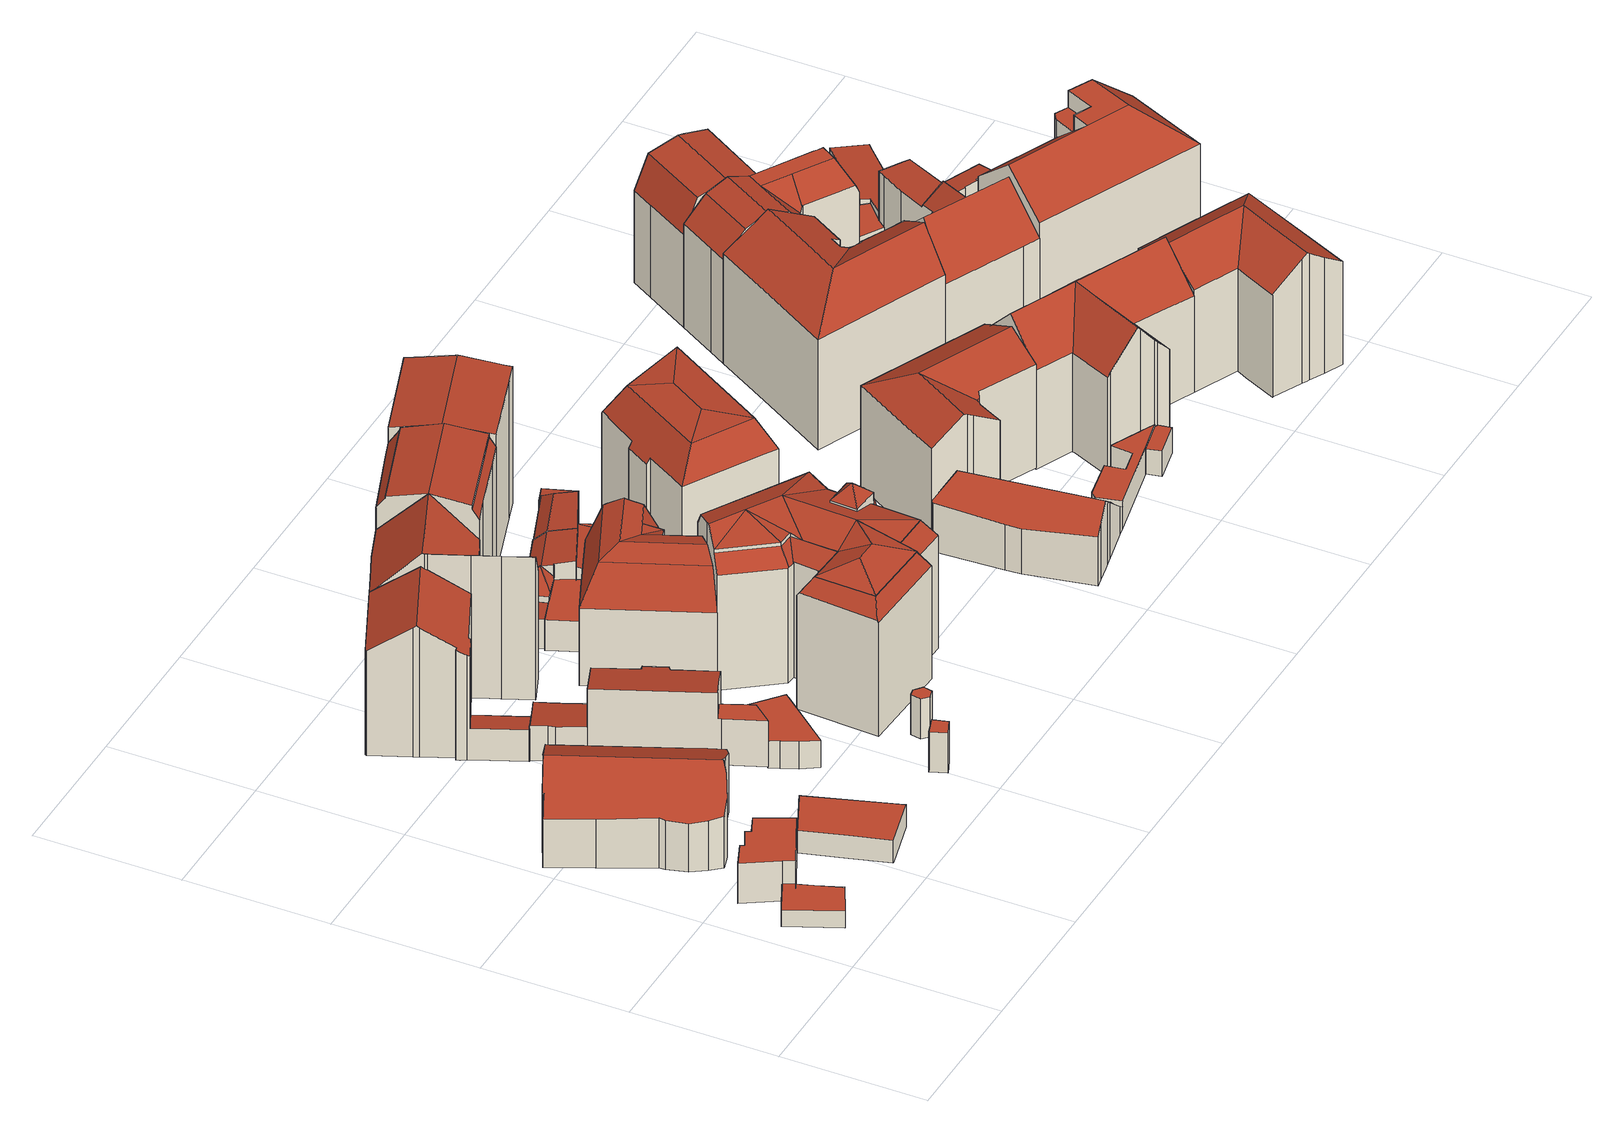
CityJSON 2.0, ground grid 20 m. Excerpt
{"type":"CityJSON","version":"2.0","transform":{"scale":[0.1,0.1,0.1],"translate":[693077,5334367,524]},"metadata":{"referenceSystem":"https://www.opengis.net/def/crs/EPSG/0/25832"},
"CityObjects":{
"building1":{"type":"Building","attributes":{"Gemeindeschluessel":"09162000","HoeheDach":"528.647","HoeheGrund":"526.080","Methode":"1000","NiedrigsteTraufeDesGebaeudes":"528.647","Geometrietyp2DReferenz":"3000","function":"31001_2000","roofType":"1000","measuredHeight":2.57},"geometry":[{"type":"MultiSurface","lod":"2","boundaries":[[[0,1,2,3]],[[4,5,1,0]],[[0,3,6,7,8,9,4]],[[10,5,4,9,8,11]],[[1,5,10,11,12,13,2]],[[2,13,12,7,6,3]],[[7,12,11,8]]],"semantics":{"surfaces":[{"type":"WallSurface"},{"type":"GroundSurface"},{"type":"RoofSurface"}],"values":[0,0,1,0,2,0,0]}}]},
"building2":{"type":"Building","attributes":{"Gemeindeschluessel":"09162000","HoeheDach":"532.036","HoeheGrund":"526.036","Methode":"3220","NiedrigsteTraufeDesGebaeudes":"532.036","Geometrietyp2DReferenz":"3000","function":"31001_2000","roofType":"9999","measuredHeight":6},"geometry":[{"type":"MultiSurface","lod":"2","boundaries":[[[14,15,16,17]],[[18,19,20,21]],[[22,23,24,25]],[[23,26,27,24]],[[28,29,30,31]],[[26,18,21,27]],[[28,19,18,26,23,22,15,14,29]],[[30,17,16,25,24,27,21,20,31]],[[19,28,31,20]],[[15,22,25,16]],[[29,14,17,30]]],"semantics":{"surfaces":[{"type":"WallSurface"},{"type":"RoofSurface"},{"type":"GroundSurface"}],"values":[0,0,0,0,0,0,1,2,0,0,0]}}]},
"building3":{"type":"Building","attributes":{"Gemeindeschluessel":"09162000","HoeheDach":"537.074","HoeheGrund":"525.920","Methode":"1000","NiedrigsteTraufeDesGebaeudes":"532.930","Geometrietyp2DReferenz":"3000","function":"31001_9998","roofType":"3100","measuredHeight":11.15,"storeysAboveGround":2},"geometry":[{"type":"MultiSurface","lod":"2","boundaries":[[[32,33,34,35]],[[36,37,38,39]],[[40,41,33,32]],[[42,43,44,45]],[[46,47,48,49]],[[50,51,52,53]],[[54,55,56,57]],[[58,59,60,61]],[[62,63,64,65]],[[39,38,66,67]],[[53,52,41,40]],[[46,68,35,34,69,47]],[[70,71,37,36]],[[69,34,33,41,52,51,44,43,72,73,74]],[[40,32,35,68,46,49,75,54,57,58,61,62,65,70,36,39,67,76,77,78,42,45,50,53]],[[78,72,43,42]],[[61,60,63,62]],[[65,64,71,70]],[[57,56,59,58]],[[63,60,59,56,55,79,48,47,69,74,66,38,37,71,64]],[[45,44,51,50]],[[75,79,55,54]],[[49,48,79,75]],[[66,74,73,72,78,77,76,67]]],"semantics":{"surfaces":[{"type":"WallSurface"},{"type":"RoofSurface"},{"type":"GroundSurface"}],"values":[0,0,0,0,0,0,0,0,0,0,0,0,0,1,2,0,0,0,0,1,0,0,0,0]}}]},
"building4":{"type":"Building","attributes":{"Gemeindeschluessel":"09162000","HoeheDach":"529.506","HoeheGrund":"526.070","Methode":"1000","NiedrigsteTraufeDesGebaeudes":"529.506","Geometrietyp2DReferenz":"3000","function":"31001_2000","roofType":"1000","measuredHeight":3.44},"geometry":[{"type":"MultiSurface","lod":"2","boundaries":[[[80,81,82,83]],[[84,85,86,87,88,89,90,80,83]],[[85,84,83,82,91,92]],[[93,81,80,90,89,94]],[[95,92,91,82,81,93,94,96,97]],[[86,85,92,95,97,87]],[[97,96,94,89,88,87]]],"semantics":{"surfaces":[{"type":"WallSurface"},{"type":"GroundSurface"},{"type":"RoofSurface"}],"values":[0,1,0,0,2,0,0]}}]},
"building5":{"type":"Building","attributes":{"Gemeindeschluessel":"09162000","HoeheDach":"545.500","HoeheGrund":"525.860","Methode":"2000","NiedrigsteTraufeDesGebaeudes":"530.044","Geometrietyp2DReferenz":"3000","function":"31001_9998","roofType":"3100","measuredHeight":19.64,"storeysAboveGround":4},"geometry":[{"type":"MultiSurface","lod":"2","boundaries":[[[98,99,100,101,102,103,104,105,106,107,108,109,110,111,112,113,114,115,116,117,118,119,120,121]],[[111,110,122,123,124,112]],[[119,125,126,120]],[[122,127,128,129,130,131,132,133,134,126,125,135,123]],[[136,137,138,139,140,141]],[[103,137,136,104]],[[102,138,137,103]],[[141,140,132,131]],[[102,101,100,142,139,138]],[[116,143,144,117]],[[115,145,143,116]],[[139,142,140]],[[125,119,118,117,144,135]],[[105,104,136,141,131,130,106]],[[112,124,146,113]],[[128,127,109,108]],[[113,146,147,114]],[[121,134,133,98]],[[114,147,145,115]],[[120,126,134,121]],[[132,140,142,100,99,98,133]],[[109,127,122,110]],[[107,106,130,129,128,108]],[[146,124,123,135,144,143,145,147]]],"semantics":{"surfaces":[{"type":"GroundSurface"},{"type":"WallSurface"},{"type":"RoofSurface"}],"values":[0,1,1,2,2,1,1,1,1,1,1,2,1,1,1,1,1,1,1,1,1,1,1,2]}}]},
"building6":{"type":"Building","attributes":{"Gemeindeschluessel":"09162000","HoeheDach":"536.793","HoeheGrund":"526.000","Methode":"2000","NiedrigsteTraufeDesGebaeudes":"529.881","Geometrietyp2DReferenz":"3000","function":"31001_9998","roofType":"2100","measuredHeight":10.79,"storeysAboveGround":2},"geometry":[{"type":"MultiSurface","lod":"2","boundaries":[[[148,149,150,151]],[[152,153,154,155,156,157]],[[158,159,160,161]],[[162,150,149,163,164,165]],[[166,167,168,169]],[[170,171,172,173,174]],[[161,160,175,176]],[[155,154,177,178]],[[179,180,181,182]],[[183,164,163,184,185,186,187]],[[188,189,151,150,162,172,171]],[[151,189,188,190,191,179,182,192,166,169,193,158,161,176,194,157,156,155,178,195,186,185,184,148]],[[196,181,180,197,175,160,159,198,168,167]],[[192,196,167,166]],[[152,157,194,176,175,197,199]],[[169,168,198,193]],[[184,163,149,148]],[[191,190,170,174,200,201,180,179]],[[174,173,165,164,183,202,200]],[[165,173,172,162]],[[188,171,170,190]],[[186,195,178,177,203,187]],[[182,181,196,192]],[[200,202,183,187,203,177,154,153,152,199,201]],[[180,201,199,197]],[[193,198,159,158]]],"semantics":{"surfaces":[{"type":"WallSurface"},{"type":"RoofSurface"},{"type":"GroundSurface"}],"values":[0,0,0,1,0,1,0,0,0,0,0,2,1,0,0,0,0,0,0,0,0,0,0,1,0,0]}}]},
"building7":{"type":"Building","attributes":{"Gemeindeschluessel":"09162000","HoeheDach":"531.875","HoeheGrund":"525.875","Methode":"3220","NiedrigsteTraufeDesGebaeudes":"531.875","Geometrietyp2DReferenz":"3000","function":"31001_2000","roofType":"9999","measuredHeight":6},"geometry":[{"type":"MultiSurface","lod":"2","boundaries":[[[204,205,206,207]],[[205,204,208,209]],[[208,204,207,210]],[[209,208,210,211]],[[205,209,211,206]],[[211,210,207,206]]],"semantics":{"surfaces":[{"type":"WallSurface"},{"type":"RoofSurface"},{"type":"GroundSurface"}],"values":[0,1,0,0,0,2]}}]},
"building8":{"type":"Building","attributes":{"Gemeindeschluessel":"09162000","HoeheDach":"529.903","HoeheGrund":"525.780","Methode":"1000","NiedrigsteTraufeDesGebaeudes":"529.903","Geometrietyp2DReferenz":"3000","function":"31001_2000","roofType":"1000","measuredHeight":4.12},"geometry":[{"type":"MultiSurface","lod":"2","boundaries":[[[212,213,214,215]],[[216,217,218,219]],[[216,220,213,212,221,217]],[[222,218,217,221,212,215,223,224,225]],[[219,218,222,226]],[[226,222,225,227]],[[228,224,223,229]],[[227,225,224,228]],[[229,223,215,214]],[[220,216,219,226,227,228,229,214,213]]],"semantics":{"surfaces":[{"type":"WallSurface"},{"type":"RoofSurface"},{"type":"GroundSurface"}],"values":[0,0,0,1,0,0,0,0,0,2]}}]},
"building9":{"type":"Building","attributes":{"Gemeindeschluessel":"09162000","HoeheDach":"532.162","HoeheGrund":"526.162","Methode":"3220","NiedrigsteTraufeDesGebaeudes":"532.162","Geometrietyp2DReferenz":"3000","function":"31001_2000","roofType":"9999","measuredHeight":6},"geometry":[{"type":"MultiSurface","lod":"2","boundaries":[[[230,231,232,233,234,235]],[[236,237,233,232]],[[238,236,232,231]],[[239,240,237,236,238,241]],[[237,240,234,233]],[[239,241,230,235]],[[241,238,231,230]],[[240,239,235,234]]],"semantics":{"surfaces":[{"type":"GroundSurface"},{"type":"WallSurface"},{"type":"RoofSurface"}],"values":[0,1,1,2,1,1,1,1]}}]},
"building10":{"type":"Building","attributes":{"Gemeindeschluessel":"09162000","HoeheDach":"547.470","HoeheGrund":"525.990","Methode":"2000","NiedrigsteTraufeDesGebaeudes":"541.039","Geometrietyp2DReferenz":"3000","function":"31001_9998","roofType":"3100","measuredHeight":21.48,"storeysAboveGround":4},"geometry":[{"type":"MultiSurface","lod":"2","boundaries":[[[242,243,244,245,246,247,248,249,250,251,252]],[[253,254,255,256]],[[257,258,259,260]],[[261,249,248,262]],[[263,264,246,245,244,265]],[[266,267,268,255,254,269,259,258]],[[270,271,272,273]],[[273,272,274,275]],[[276,277,278,242,252,266,258,257]],[[262,248,247,279]],[[280,281,282,256,255,268]],[[283,284,275,274,285,251]],[[252,251,285,274,272,271,280,268,267,266]],[[279,247,246,264]],[[265,244,243,286]],[[281,280,271,270]],[[261,287,283,251,250,249]],[[259,269,254,253,288,260]],[[273,275,284,283,287,261,262,279,264,263,265,286,278,277,276,257,260,288,253,256,282,281,270]],[[286,243,242,278]]],"semantics":{"surfaces":[{"type":"RoofSurface"},{"type":"WallSurface"},{"type":"GroundSurface"}],"values":[0,1,1,1,1,0,1,1,1,1,1,1,0,1,1,1,1,1,2,1]}}]},
"building11":{"type":"Building","attributes":{"Gemeindeschluessel":"09162000","HoeheDach":"530.532","HoeheGrund":"526.110","Methode":"1000","NiedrigsteTraufeDesGebaeudes":"529.943","Geometrietyp2DReferenz":"3000","function":"31001_2000","roofType":"1000","measuredHeight":4.42},"geometry":[{"type":"MultiSurface","lod":"2","boundaries":[[[289,290,291,292]],[[293,294,295,296]],[[292,291,297,293,296,298,299,300,301,302]],[[298,296,295,303]],[[304,294,293,297]],[[289,305,306,307,308,303,295,294,304,290]],[[291,290,304,297]],[[289,292,302,305]],[[301,300,307,306]],[[299,308,307,300]],[[298,303,308,299]],[[302,301,306,305]]],"semantics":{"surfaces":[{"type":"WallSurface"},{"type":"RoofSurface"},{"type":"GroundSurface"}],"values":[0,0,1,0,0,2,0,0,0,0,0,0]}}]},
"building12":{"type":"Building","attributes":{"Gemeindeschluessel":"09162000","HoeheDach":"542.621","HoeheGrund":"524.840","Methode":"2000","NiedrigsteTraufeDesGebaeudes":"536.320","Geometrietyp2DReferenz":"3000","function":"31001_9998","roofType":"3100","measuredHeight":17.78,"storeysAboveGround":3},"geometry":[{"type":"MultiSurface","lod":"2","boundaries":[[[309,310,311,312]],[[313,314,315,316]],[[317,318,319,320,315,314]],[[321,322,323,324,325]],[[326,317,314,313,327]],[[327,321,325,328]],[[315,320,316]],[[329,330,331,332,333]],[[321,334,335,332,331,322]],[[324,336,311,310,325]],[[330,337,323,322,331]],[[318,329,333,338,339,340,319]],[[318,317,326,341,309,312,342,337,330,329]],[[338,333,332,335]],[[341,343,310,309]],[[335,339,338]],[[312,311,336,342]],[[341,326,327,328,343]],[[337,342,336,324,323]],[[316,320,319,340,334]],[[340,339,335,334]],[[325,310,343,328]],[[327,313,316,334,321]]],"semantics":{"surfaces":[{"type":"WallSurface"},{"type":"RoofSurface"},{"type":"GroundSurface"}],"values":[0,1,0,1,0,1,0,0,1,1,0,0,2,1,0,0,0,0,0,1,1,1,1]}}]},
"building13":{"type":"Building","attributes":{"Gemeindeschluessel":"09162000","HoeheDach":"530.501","HoeheGrund":"525.920","Methode":"1000","NiedrigsteTraufeDesGebaeudes":"530.501","Geometrietyp2DReferenz":"3000","function":"31001_2000","roofType":"1000","measuredHeight":4.58},"geometry":[{"type":"MultiSurface","lod":"2","boundaries":[[[344,345,346,347]],[[348,347,346,349,292,350]],[[351,352,345,344]],[[349,346,345,352,353,354,355,292]],[[350,292,355,356]],[[347,348,350,356,357,358,351,344]],[[355,354,353,358,357,356]],[[358,353,352,351]]],"semantics":{"surfaces":[{"type":"WallSurface"},{"type":"RoofSurface"},{"type":"GroundSurface"}],"values":[0,0,0,1,0,2,0,0]}}]},
"building14":{"type":"Building","attributes":{"Gemeindeschluessel":"09162000","HoeheDach":"547.690","HoeheGrund":"524.840","Methode":"2000","NiedrigsteTraufeDesGebaeudes":"541.670","Geometrietyp2DReferenz":"3000","function":"31001_9998","roofType":"3400","measuredHeight":22.85,"storeysAboveGround":4},"geometry":[{"type":"MultiSurface","lod":"2","boundaries":[[[359,360,361,362,363]],[[364,365,366]],[[367,368,369,370,371,372,373]],[[359,374,375,372]],[[376,377,378,379,380]],[[381,382,383,384]],[[385,386,387,388]],[[389,383,390]],[[391,392,393]],[[394,395,396,397]],[[398,399,400,401]],[[402,403,404,405,406,407,401,400,408,409,367]],[[395,410,411]],[[383,389,365,384]],[[412,396,413,414]],[[415,380,379,416,417]],[[418,361,360,419]],[[420,421,422,382]],[[385,388,423,381,412,424]],[[425,386,385,424,426,427]],[[402,391,403]],[[428,376,429,430]],[[317,362,361,418]],[[368,367,409]],[[365,364,384]],[[431,364,432]],[[371,360,359,372]],[[423,388,387,433,434]],[[317,326,435,436,363,362]],[[341,437,438,411,410,435,326]],[[403,391,393]],[[439,440,368,409,408]],[[405,404,441]],[[427,426,414,438,437]],[[442,419,360,371,370]],[[377,443,431,432]],[[372,375,444,373]],[[396,395,413]],[[381,423,434,420,382]],[[397,384,364,394]],[[399,439,408,400]],[[375,374,394]],[[445,446,431,443]],[[447,448,407,406]],[[368,440,369]],[[449,428,430,442,370,369,440,439,399,398,448,447,450,451]],[[366,365,389,390]],[[378,366,390,422]],[[452,393,392,453]],[[397,396,412,381,384]],[[374,359,363,436]],[[424,412,414,426]],[[425,427,437,341]],[[376,380,415,429]],[[441,450,447,406,405]],[[420,434,433,417,416,421]],[[451,450,441]],[[422,390,383,382]],[[378,377,432,364,366]],[[428,449,443,377,376]],[[374,436,435,410,395,394]],[[392,391,402]],[[413,395,411]],[[416,379,378,422,421]],[[414,413,411,438]],[[446,452,453,444,375,394,364,431]],[[392,402,367,373,444,453]],[[403,393,452,446,445,404]],[[448,398,401,407]],[[445,443,449,451,441,404]],[[442,430,429,415,417,433,387,386,425,341,326,317,418,419]]],"semantics":{"surfaces":[{"type":"RoofSurface"},{"type":"WallSurface"},{"type":"GroundSurface"}],"values":[0,0,0,1,0,1,1,0,0,0,0,1,0,0,1,1,1,0,0,1,0,1,1,1,0,0,0,1,1,1,0,0,1,0,1,1,1,0,0,0,0,0,1,0,1,1,0,1,1,1,1,0,1,1,0,1,1,1,1,0,0,0,0,0,1,0,1,1,0,0,2]}}]},
"building15":{"type":"Building","attributes":{"Gemeindeschluessel":"09162000","HoeheDach":"547.540","HoeheGrund":"525.917","Methode":"2000","NiedrigsteTraufeDesGebaeudes":"544.000","Geometrietyp2DReferenz":"3000","function":"31001_9998","roofType":"3100","measuredHeight":21.62,"storeysAboveGround":5},"geometry":[{"type":"MultiSurface","lod":"2","boundaries":[[[454,455,456,457]],[[458,459,460,461,462,463]],[[268,464,465,466,467]],[[457,456,468,469]],[[470,471,460,459,465,464]],[[470,464,268,472,473,455,454]],[[458,466,465,459]],[[268,467,474,472]],[[473,475,468,456,455]],[[460,471,476,461]],[[471,470,454,457,469,477,478,476]],[[473,472,474,475]],[[477,463,462,478]],[[478,462,461,476]],[[469,468,475,474,467,466,458,463,477]]],"semantics":{"surfaces":[{"type":"WallSurface"},{"type":"RoofSurface"},{"type":"GroundSurface"}],"values":[0,1,1,0,0,0,0,1,1,0,2,0,0,0,0]}}]},
"building16":{"type":"Building","attributes":{"Gemeindeschluessel":"09162000","HoeheDach":"533.291","HoeheGrund":"525.740","Methode":"2000","NiedrigsteTraufeDesGebaeudes":"530.911","Geometrietyp2DReferenz":"3000","function":"31001_2000","roofType":"2100","measuredHeight":7.55,"storeysAboveGround":1},"geometry":[{"type":"MultiSurface","lod":"2","boundaries":[[[479,480,481,482]],[[483,484,485,482,481,486,487,488,489]],[[489,488,490,491]],[[487,492,490,488]],[[493,494,495,496,497,498]],[[499,500,497,496,501,502]],[[500,490,503]],[[492,486,481,480,493,498,504]],[[490,500,499,491]],[[503,504,498,497,500]],[[494,493,480,479]],[[479,482,485,484,483,505,502,501,496,495,494]],[[503,490,492,504]],[[491,499,502,505]],[[483,489,491,505]],[[487,486,492]]],"semantics":{"surfaces":[{"type":"WallSurface"},{"type":"RoofSurface"},{"type":"GroundSurface"}],"values":[0,0,1,1,0,0,0,1,1,1,0,2,0,0,0,0]}}]},
"building17":{"type":"Building","attributes":{"Gemeindeschluessel":"09162000","HoeheDach":"532.370","HoeheGrund":"525.540","Methode":"2000","NiedrigsteTraufeDesGebaeudes":"528.158","Geometrietyp2DReferenz":"3000","function":"31001_1000","roofType":"2100","measuredHeight":6.83,"storeysAboveGround":2},"geometry":[{"type":"MultiSurface","lod":"2","boundaries":[[[506,507,508,509]],[[510,511,512,513]],[[514,515,516,517,518,519,520,521,522,506,509,510,513]],[[516,523,524,517]],[[524,523,525,526]],[[527,525,523,516,515,514,528]],[[529,530,531,532,527,528,512,511,508,507,533]],[[519,531,530,520]],[[521,529,533,522]],[[513,512,528,514]],[[522,533,507,506]],[[518,517,524,526,532,531,519]],[[525,527,532,526]],[[509,508,511,510]],[[520,530,529,521]]],"semantics":{"surfaces":[{"type":"WallSurface"},{"type":"GroundSurface"},{"type":"RoofSurface"}],"values":[0,0,1,0,2,0,2,0,0,0,0,0,0,0,0]}}]},
"building18":{"type":"Building","attributes":{"Gemeindeschluessel":"09162000","HoeheDach":"528.945","HoeheGrund":"525.510","Methode":"1000","NiedrigsteTraufeDesGebaeudes":"528.945","Geometrietyp2DReferenz":"3000","function":"31001_2000","roofType":"1000","measuredHeight":3.44,"storeysAboveGround":1},"geometry":[{"type":"MultiSurface","lod":"2","boundaries":[[[534,535,536,537,538,539]],[[540,510,535,534,539,509]],[[541,536,535,510]],[[542,537,536,541]],[[539,538,537,542,543,509]],[[510,540,509,543,542,541]]],"semantics":{"surfaces":[{"type":"RoofSurface"},{"type":"WallSurface"},{"type":"GroundSurface"}],"values":[0,1,1,1,1,2]}}]},
"building19":{"type":"Building","attributes":{"Gemeindeschluessel":"09162000","HoeheDach":"532.844","HoeheGrund":"525.600","Methode":"2000","NiedrigsteTraufeDesGebaeudes":"530.322","Geometrietyp2DReferenz":"3000","function":"31001_2000","roofType":"2100","measuredHeight":7.24,"storeysAboveGround":1},"geometry":[{"type":"MultiSurface","lod":"2","boundaries":[[[544,545,546,547]],[[548,549,545,544]],[[550,551,552,553,554,555,556,557]],[[558,559,560]],[[561,562,563,564,554,553]],[[565,547,546,566,550,557]],[[567,548,544,547,565,557,556,555,554,564,563]],[[548,567,563,562,560,559,549]],[[566,558,552,551,550]],[[546,545,549,559,558,566]],[[560,562,561,553,552,558]]],"semantics":{"surfaces":[{"type":"WallSurface"},{"type":"GroundSurface"},{"type":"RoofSurface"}],"values":[0,0,0,0,0,0,1,0,2,2,2]}}]},
"building20":{"type":"Building","attributes":{"Gemeindeschluessel":"09162000","HoeheDach":"547.410","HoeheGrund":"525.773","Methode":"2000","NiedrigsteTraufeDesGebaeudes":"546.334","Geometrietyp2DReferenz":"3000","function":"31001_9998","roofType":"3100","measuredHeight":21.64,"storeysAboveGround":5},"geometry":[{"type":"MultiSurface","lod":"2","boundaries":[[[568,569,570,571,572]],[[573,574,575,576]],[[577,578,579,580]],[[580,579,581,582]],[[583,569,568,577,580,582,584,575,574]],[[585,583,574,573]],[[583,585,570,569]],[[568,572,578,577]],[[584,582,581,586,587]],[[573,576,587,586,571,570,585]],[[571,586,581,579,578,572]],[[584,587,576,575]]],"semantics":{"surfaces":[{"type":"WallSurface"},{"type":"GroundSurface"},{"type":"RoofSurface"}],"values":[0,0,0,0,1,0,0,0,0,2,2,0]}}]},
"building21":{"type":"Building","attributes":{"Gemeindeschluessel":"09162000","HoeheDach":"546.070","HoeheGrund":"525.510","Methode":"2000","NiedrigsteTraufeDesGebaeudes":"540.781","Geometrietyp2DReferenz":"3000","function":"31001_1000","roofType":"3200","measuredHeight":20.56,"storeysAboveGround":4},"geometry":[{"type":"MultiSurface","lod":"2","boundaries":[[[588,589,590,591,592,593,594,595,596,597,598,599]],[[600,601,602,603,604,605]],[[606,602,601,600,607,608,609,610,611,612,613,614,615,616,617,618,619,620,621]],[[603,602,606,621,622,623,624]],[[611,597,596,595,612]],[[625,626,588]],[[612,595,594,613]],[[593,592,615,614,613,594]],[[605,604,603,624,627,625]],[[608,607,600,605,628,629,599,609]],[[625,627,630,626]],[[631,632,622,621,620,619,618,633]],[[623,622,632,634]],[[630,627,589]],[[589,627,632,631,633,590]],[[626,630,589,588]],[[629,628,605,625,588,599]],[[634,627,624,623]],[[599,598,597,611,610,609]],[[632,627,634]],[[592,591,590,633,618,617,616,615]]],"semantics":{"surfaces":[{"type":"RoofSurface"},{"type":"WallSurface"},{"type":"GroundSurface"}],"values":[0,1,2,1,1,0,1,1,0,1,0,1,0,0,0,0,0,1,1,1,1]}}]},
"building22":{"type":"Building","attributes":{"Gemeindeschluessel":"09162000","HoeheDach":"528.672","HoeheGrund":"525.770","Methode":"1000","NiedrigsteTraufeDesGebaeudes":"528.370","Geometrietyp2DReferenz":"3000","function":"31001_2000","roofType":"1000","measuredHeight":2.9},"geometry":[{"type":"MultiSurface","lod":"2","boundaries":[[[635,636,637,638]],[[638,637,639,640]],[[641,642,636,635,643,644]],[[645,640,639,646,641,644]],[[646,639,637,636,642,641]],[[640,645,644,643,635,638]]],"semantics":{"surfaces":[{"type":"WallSurface"},{"type":"RoofSurface"},{"type":"GroundSurface"}],"values":[0,0,0,0,1,2]}}]},
"building23":{"type":"Building","attributes":{"Gemeindeschluessel":"09162000","HoeheDach":"535.638","HoeheGrund":"525.430","Methode":"2000","NiedrigsteTraufeDesGebaeudes":"528.249","Geometrietyp2DReferenz":"3000","function":"31001_1000","roofType":"3100","measuredHeight":10.21,"storeysAboveGround":2},"geometry":[{"type":"MultiSurface","lod":"2","boundaries":[[[647,648,649,650,651,652,653,654,655,656,657,658,659,660,661,662,663,664,665]],[[666,652,651,667]],[[668,654,653,669]],[[670,671,672,673,647,665,674,675]],[[676,677,667,651,650,649]],[[678,673,672,679]],[[669,653,652,666]],[[680,660,659,681]],[[682,657,656,683]],[[684,675,674,685]],[[662,661,686,687,688,663]],[[676,649,648,689]],[[679,672,671,690]],[[667,677,676,689,691,678,679,690,692,684,685,693,694,688,687,686,680,681,695,682,683,696,668,669,666]],[[665,664,694,693,685,674]],[[692,670,675,684]],[[681,659,658,695]],[[696,655,654,668]],[[695,658,657,682]],[[694,664,663,688]],[[686,661,660,680]],[[690,671,670,692]],[[678,691,689,648,647,673]],[[683,656,655,696]]],"semantics":{"surfaces":[{"type":"RoofSurface"},{"type":"WallSurface"},{"type":"GroundSurface"}],"values":[0,1,1,0,1,1,1,1,1,1,1,1,1,2,1,1,1,1,1,1,1,1,1,1]}}]},
"building24":{"type":"Building","attributes":{"Gemeindeschluessel":"09162000","HoeheDach":"543.640","HoeheGrund":"525.360","Methode":"2000","NiedrigsteTraufeDesGebaeudes":"540.442","Geometrietyp2DReferenz":"3000","function":"31001_1000","roofType":"3100","measuredHeight":18.28,"storeysAboveGround":4},"geometry":[{"type":"MultiSurface","lod":"2","boundaries":[[[697,698,699,700]],[[701,702,699,698,703,704,705]],[[706,697,700,707,708,709,710,686,711,688,694,712,685,713,714,715,716]],[[686,710,709,717,718,719]],[[720,721,722,719,718,717,723,701,705,724,725]],[[697,706,716,726,703,698]],[[727,726,716,715,714,728]],[[688,721,720,694]],[[712,694,720,725,729,685]],[[729,730,728,714,713,685]],[[702,701,723]],[[725,724,705,728,730,729]],[[709,708,707,700,699,702,723,717]],[[705,704,703,726,727,728]],[[711,686,719,722,721,688]]],"semantics":{"surfaces":[{"type":"WallSurface"},{"type":"RoofSurface"},{"type":"GroundSurface"}],"values":[0,1,2,0,1,0,0,0,0,0,1,1,0,1,0]}}]},
"building25":{"type":"Building","attributes":{"Gemeindeschluessel":"09162000","HoeheDach":"529.595","HoeheGrund":"525.470","Methode":"2000","NiedrigsteTraufeDesGebaeudes":"529.595","Geometrietyp2DReferenz":"3000","function":"31001_2000","roofType":"1000","measuredHeight":4.12},"geometry":[{"type":"MultiSurface","lod":"2","boundaries":[[[731,732,733,734]],[[735,736,737,738]],[[739,740,741,742]],[[734,733,740,739]],[[743,744,745,746]],[[732,737,736,743,746,747,748,741,740,733]],[[738,731,734,739,742,749,750,745,744,735]],[[744,743,736,735]],[[747,746,745,750]],[[738,737,732,731]],[[742,741,748,749]],[[749,748,747,750]]],"semantics":{"surfaces":[{"type":"WallSurface"},{"type":"RoofSurface"},{"type":"GroundSurface"}],"values":[0,0,0,0,0,1,2,0,0,0,0,0]}}]},
"building26":{"type":"Building","attributes":{"Gemeindeschluessel":"09162000","HoeheDach":"529.332","HoeheGrund":"525.461","Methode":"1000","NiedrigsteTraufeDesGebaeudes":"529.332","Geometrietyp2DReferenz":"3000","function":"31001_2000","roofType":"1000","measuredHeight":3.87,"storeysAboveGround":1},"geometry":[{"type":"MultiSurface","lod":"2","boundaries":[[[751,752,753,754]],[[755,756,735,757]],[[751,754,758,738]],[[751,738,735,756,752]],[[758,757,735,738]],[[754,753,755,757,758]],[[753,752,756,755]]],"semantics":{"surfaces":[{"type":"WallSurface"},{"type":"GroundSurface"},{"type":"RoofSurface"}],"values":[0,0,0,1,0,2,0]}}]},
"building27":{"type":"Building","attributes":{"Gemeindeschluessel":"09162000","HoeheDach":"545.431","HoeheGrund":"525.210","Methode":"2000","NiedrigsteTraufeDesGebaeudes":"539.729","Geometrietyp2DReferenz":"3000","function":"31001_9998","roofType":"3100","measuredHeight":20.22,"storeysAboveGround":5},"geometry":[{"type":"MultiSurface","lod":"2","boundaries":[[[759,760,761,762,763,764,765,766]],[[767,768,760,759,766,769,770]],[[763,762,761,771,772,773,774,775,776,777,778,779,780,781,782,783,784,785,786,787,788,789,790,764]],[[774,773,791,792]],[[783,793,794,784]],[[774,792,795,775]],[[793,796,770,797,798,794]],[[799,800,795,792,791,767,770,801,802]],[[797,770,769,766,765,803,804,805,806,807,798]],[[808,802,801,770,796,809,810]],[[775,795,800,776]],[[772,771,761,760,768,767,791,773]],[[810,809,796,793,783,782,781,780]],[[776,800,799,777]],[[794,798,807,786,785,784]],[[778,777,799,802,808,779]],[[779,808,810,780]],[[806,805,804,803,765,764,790,789,788,787,786,807]]],"semantics":{"surfaces":[{"type":"WallSurface"},{"type":"RoofSurface"},{"type":"GroundSurface"}],"values":[0,1,2,0,0,0,1,1,1,1,0,0,0,0,0,0,0,0]}}]},
"building28":{"type":"Building","attributes":{"Gemeindeschluessel":"09162000","HoeheDach":"545.557","HoeheGrund":"525.200","Methode":"2000","NiedrigsteTraufeDesGebaeudes":"541.467","Geometrietyp2DReferenz":"3000","function":"31001_9998","roofType":"3100","measuredHeight":20.36,"storeysAboveGround":4},"geometry":[{"type":"MultiSurface","lod":"2","boundaries":[[[811,812,813,814,815,816]],[[817,818,816,815,819]],[[820,821,822,823,824,825]],[[826,827,828]],[[829,830,831,832]],[[833,834,835,836,837,838]],[[839,840,812,811,816,818,817,826,828,820]],[[841,842,843,844,845,846,847,835,834,833,829,832,848,849,819,815,814,813]],[[842,841,813,812,840,850]],[[843,842,850,851,825,844]],[[822,836,835,847,846,823]],[[825,824,823,846,845,844]],[[833,838,830,829]],[[851,850,840,839,820,825]],[[828,827,831,830,838,837,836,822,821,820]],[[827,826,817,819,849,848,832,831]]],"semantics":{"surfaces":[{"type":"WallSurface"},{"type":"RoofSurface"},{"type":"GroundSurface"}],"values":[0,0,1,1,0,0,1,2,0,0,0,0,0,1,1,0]}}]},
"building29":{"type":"Building","attributes":{"Gemeindeschluessel":"09162000","HoeheDach":"545.190","HoeheGrund":"525.161","Methode":"2000","NiedrigsteTraufeDesGebaeudes":"539.400","Geometrietyp2DReferenz":"3000","function":"31001_9998","roofType":"3100","measuredHeight":20.03,"storeysAboveGround":4},"geometry":[{"type":"MultiSurface","lod":"2","boundaries":[[[852,853,854,855,856,857,858,859]],[[860,861,862,863]],[[864,865,866,867,858,857,868]],[[869,856,855,870]],[[859,858,867,871,872]],[[873,874,865,864]],[[875,876,877,878,879,880]],[[871,867,866,881]],[[877,882,853,852,878]],[[846,883,874,873]],[[881,866,865,874,883]],[[879,878,852,859]],[[876,875,835,846,873,864,868,869,870,860,863]],[[868,857,856,869]],[[876,863,862,882,877]],[[860,870,855,854,861]],[[835,884,872,871,881,883,846]],[[884,880,879,859,872]],[[882,862,861,854,853]],[[884,835,875,880]]],"semantics":{"surfaces":[{"type":"RoofSurface"},{"type":"WallSurface"},{"type":"GroundSurface"}],"values":[0,1,1,1,0,1,1,0,0,1,0,0,2,1,1,1,1,0,0,1]}}]},
"building30":{"type":"Building","attributes":{"Gemeindeschluessel":"09162000","HoeheDach":"546.180","HoeheGrund":"525.371","Methode":"2000","NiedrigsteTraufeDesGebaeudes":"539.755","Geometrietyp2DReferenz":"3000","function":"31001_9998","roofType":"3100","measuredHeight":20.81,"storeysAboveGround":4},"geometry":[{"type":"MultiSurface","lod":"2","boundaries":[[[885,886,887,888]],[[889,890,891,892,893]],[[894,895,896,897]],[[898,899,886,885]],[[900,901,902,903,904,905,906,907,908,909,910,898,885,888,911,912,913,914]],[[915,916,896,895,917]],[[917,895,894,918,909,908,919]],[[892,905,904,893]],[[920,921,922,916,915]],[[897,923,924,925,926,887,886,899,927,918,894]],[[911,926,925,912]],[[922,900,914,923,897,896,916]],[[912,925,924,913]],[[906,928,929,907]],[[921,930,901,900,922]],[[920,915,917,919,931]],[[909,918,927,910]],[[888,887,926,911]],[[889,893,904,903]],[[903,902,932,890,889]],[[913,924,923,914]],[[910,927,899,898]],[[930,932,902,901]],[[890,932,930,921,920,931,929,928,891]],[[929,931,919,908,907]],[[906,905,892,891,928]]],"semantics":{"surfaces":[{"type":"WallSurface"},{"type":"RoofSurface"},{"type":"GroundSurface"}],"values":[0,1,0,0,2,1,0,0,1,1,0,0,0,0,0,1,0,0,0,0,0,0,0,1,0,0]}}]},
"building31":{"type":"Building","attributes":{"Gemeindeschluessel":"09162000","HoeheDach":"544.376","HoeheGrund":"525.180","Methode":"1000","NiedrigsteTraufeDesGebaeudes":"540.514","Geometrietyp2DReferenz":"3000","function":"31001_9998","roofType":"3100","measuredHeight":19.2,"storeysAboveGround":4},"geometry":[{"type":"MultiSurface","lod":"2","boundaries":[[[933,934,935,936,937,938]],[[935,939,940,941,942]],[[943,944,945,946,947,948,949,938,937,936,761,950,764,951,952]],[[949,948,953,954,933,938]],[[947,946,955,956,953,948]],[[940,939,957,958,959,941]],[[944,943,952,957,960,961]],[[958,957,952,951,764,959]],[[942,941,959,764,950,761]],[[945,962,955,946]],[[955,962,961,960,957,939,963,956]],[[936,935,942,761]],[[944,961,962,945]],[[954,953,956,963,939,935,934,933]]],"semantics":{"surfaces":[{"type":"WallSurface"},{"type":"RoofSurface"},{"type":"GroundSurface"}],"values":[0,1,2,0,0,1,0,0,0,0,1,0,0,1]}}]},
"building32":{"type":"Building","attributes":{"Gemeindeschluessel":"09162000","HoeheDach":"544.733","HoeheGrund":"525.210","Methode":"2000","NiedrigsteTraufeDesGebaeudes":"538.859","Geometrietyp2DReferenz":"3000","function":"31001_9998","roofType":"3100","measuredHeight":19.52,"storeysAboveGround":4},"geometry":[{"type":"MultiSurface","lod":"2","boundaries":[[[964,965,966,967,968]],[[969,970,971,972,973]],[[864,868,964,968,974,975,976]],[[977,969,973,967,966]],[[978,965,964,868]],[[864,979,980,970,969,977,978,868]],[[970,980,981,982,971]],[[864,976,983,979]],[[974,972,971,982,975]],[[977,966,965,978]],[[975,982,981,983,976]],[[968,967,973,972,974]],[[979,983,981,980]]],"semantics":{"surfaces":[{"type":"RoofSurface"},{"type":"WallSurface"},{"type":"GroundSurface"}],"values":[0,1,1,1,1,2,1,1,0,1,0,0,1]}}]},
"building33":{"type":"Building","attributes":{"Gemeindeschluessel":"09162000","HoeheDach":"533.915","HoeheGrund":"525.186","Methode":"2000","NiedrigsteTraufeDesGebaeudes":"532.555","Geometrietyp2DReferenz":"3000","function":"31001_2000","roofType":"2100","measuredHeight":8.73},"geometry":[{"type":"MultiSurface","lod":"2","boundaries":[[[984,985,860,986]],[[987,988,989,863]],[[989,986,860,863]],[[990,987,863,860,985,991,992]],[[991,985,984,993]],[[994,992,991,993]],[[988,995,994,993,984,986,989]],[[990,992,994,995]],[[987,990,995,988]]],"semantics":{"surfaces":[{"type":"WallSurface"},{"type":"GroundSurface"},{"type":"RoofSurface"}],"values":[0,0,0,1,0,0,2,0,0]}}]},
"building34":{"type":"Building","attributes":{"Gemeindeschluessel":"09162000","HoeheDach":"548.040","HoeheGrund":"525.438","Methode":"2000","NiedrigsteTraufeDesGebaeudes":"542.743","Geometrietyp2DReferenz":"3000","function":"31001_1000","roofType":"3100","measuredHeight":22.6,"storeysAboveGround":5},"geometry":[{"type":"MultiSurface","lod":"2","boundaries":[[[996,997,998,999,1000,1001]],[[902,1002,998,997]],[[1003,1004,1005,999,998,1002,1006]],[[1007,1004,1008,1009,1010]],[[1011,996,1001,1012,1013,1014,1015]],[[1016,1017,1018,903]],[[1011,1015,1017,1016]],[[1019,1014,1013,1009,1008,1003]],[[1017,1019,1003,1006,1018]],[[1010,1009,1013,1012]],[[1005,1000,999]],[[1003,1008,1004]],[[902,997,996,1011,1016,903]],[[902,903,1018,1006,1002]],[[1005,1004,1007]],[[1017,1015,1014,1019]],[[1010,1012,1001,1000,1005,1007]]],"semantics":{"surfaces":[{"type":"WallSurface"},{"type":"RoofSurface"},{"type":"GroundSurface"}],"values":[0,0,1,0,0,0,0,1,1,0,0,0,2,0,0,1,1]}}]},
"building35":{"type":"Building","attributes":{"Gemeindeschluessel":"09162000","HoeheDach":"534.511","HoeheGrund":"525.208","Methode":"2000","NiedrigsteTraufeDesGebaeudes":"533.573","Geometrietyp2DReferenz":"3000","function":"31001_9998","roofType":"2100","measuredHeight":9.3,"storeysAboveGround":2},"geometry":[{"type":"MultiSurface","lod":"2","boundaries":[[[1020,1021,1022,990,992,991,985,1023,1024]],[[1022,1025,1026,990]],[[1022,1021,1027,1025]],[[1028,1029,985,991]],[[1020,1024,1030,1031]],[[992,1032,1028,991]],[[1021,1020,1031,1027]],[[1026,1032,992,990]],[[1029,1033,1023,985]],[[1025,1027,1031,1030,1033,1029,1028,1032,1026]],[[1030,1024,1023,1033]]],"semantics":{"surfaces":[{"type":"GroundSurface"},{"type":"WallSurface"},{"type":"RoofSurface"}],"values":[0,1,1,1,1,1,1,1,1,2,1]}}]},
"building36":{"type":"Building","attributes":{"Gemeindeschluessel":"09162000","HoeheDach":"531.712","HoeheGrund":"525.450","Methode":"2000","NiedrigsteTraufeDesGebaeudes":"531.218","Geometrietyp2DReferenz":"3000","function":"31001_9998","roofType":"1000","measuredHeight":6.26,"storeysAboveGround":2},"geometry":[{"type":"MultiSurface","lod":"2","boundaries":[[[885,1034,1035,1036,1037,1038,1039,1040,1041,1042,1043,1044,911,888]],[[1041,1045,1046,1042]],[[1040,1047,1045,1041]],[[885,1048,1049,1034]],[[1035,1050,1051,1036]],[[1052,1053,1054,1055,1046,1045,1047,1056,1057,1058,1051,1050,1049,1048]],[[1036,1051,1058,1037]],[[1038,1057,1056,1039]],[[1039,1056,1047,1040]],[[1042,1046,1055,1043]],[[888,1052,1048,885]],[[911,1053,1052,888]],[[1034,1049,1050,1035]],[[1037,1058,1057,1038]],[[1044,1054,1053,911]],[[1043,1055,1054,1044]]],"semantics":{"surfaces":[{"type":"GroundSurface"},{"type":"WallSurface"},{"type":"RoofSurface"}],"values":[0,1,1,1,1,2,1,1,1,1,1,1,1,1,1,1]}}]}
},
"vertices":[
[52,35,21],[52,35,46],[20,105,46],[20,105,21],[95,57,21],[95,57,46],[66,127,21],[68,127,21],[75,113,21],[82,92,21],[82,92,46],[75,113,46],[68,127,46],[66,127,46],
[76,182,80],[101,194,80],[101,194,20],[76,182,20],[75,113,80],[68,127,80],[68,127,20],[75,113,20],[105,187,80],[130,198,80],[130,198,20],[105,187,20],[153,150,80],[153,150,20],[40,173,80],[73,187,80],[73,187,20],[40,173,20],
[170,254,19],[170,254,124],[161,254,128],[161,254,19],[29,428,19],[29,428,106],[30,428,107],[30,428,19],[201,265,19],[201,265,107],[204,332,19],[204,332,91],[208,330,89],[208,330,19],[144,240,19],[144,240,123],[118,226,107],[118,226,19],[220,303,19],[220,303,89],[226,280,91],[226,280,19],[85,235,19],[85,235,93],[72,255,91],[72,255,19],[64,282,19],[64,282,92],[63,290,94],[63,290,19],[29,358,19],[29,358,92],[2,416,91],[2,416,19],[29,430,107],[29,430,19],[157,250,19],[157,250,131],[5,417,19],[5,417,92],[136,479,93],[71,450,130],[70,449,131],[98,220,19],[70,449,19],[71,450,19],[136,479,19],[98,220,96],
[265,61,21],[265,61,55],[266,59,55],[266,59,21],[196,41,21],[194,41,21],[179,93,21],[161,153,21],[213,177,21],[225,182,21],[226,180,21],[196,41,55],[194,41,55],[226,180,55],[225,182,55],[179,93,55],[213,177,55],[161,153,55],
[188,607,19],[189,605,19],[219,538,19],[217,538,19],[188,525,19],[186,525,19],[186,524,19],[157,590,19],[155,593,19],[151,600,19],[149,605,19],[153,606,19],[135,647,19],[134,650,19],[132,654,19],[110,705,19],[110,706,19],[111,707,19],[111,708,19],[219,756,19],[244,699,19],[245,695,19],[247,691,19],[268,643,19],[135,647,213],[134,650,215],[132,654,212],[245,695,212],[247,691,210],[153,606,184],[149,605,184],[151,600,181],[155,593,176],[157,590,174],[189,605,174],[188,607,175],[268,643,176],[244,699,215],[186,524,66],[186,525,66],[188,525,66],[217,538,60],[189,605,60],[157,590,66],[219,538,60],[111,708,174],[219,756,174],[111,707,175],[110,705,176],[110,706,175],
[348,318,20],[348,318,64],[330,296,64],[330,296,20],[299,430,113],[300,431,113],[306,433,112],[306,433,20],[300,431,20],[299,430,20],[247,550,20],[247,550,59],[259,520,59],[259,520,20],[324,289,64],[338,341,64],[337,343,64],[306,330,64],[186,525,20],[186,525,72],[188,525,71],[188,525,20],[280,314,89],[302,262,89],[324,289,89],[306,330,89],[278,318,89],[273,489,59],[273,489,20],[319,403,112],[319,403,20],[216,462,20],[216,462,71],[200,496,71],[200,496,20],[337,343,113],[338,341,20],[337,343,20],[313,399,20],[313,399,113],[302,262,20],[324,289,20],[280,314,20],[278,318,20],[196,505,20],[219,538,20],[274,486,20],[314,400,20],[196,505,72],[274,486,59],[219,538,65],[274,486,113],[278,318,128],[216,462,128],[306,330,121],[314,400,113],
[409,72,79],[388,63,79],[388,63,19],[409,72,19],[403,93,79],[380,85,79],[403,93,19],[380,85,19],
[395,284,59],[395,284,18],[351,321,18],[351,321,59],[331,206,18],[331,206,59],[317,228,59],[317,228,18],[388,274,18],[388,274,59],[308,249,59],[348,318,59],[330,296,59],[302,262,59],[308,249,18],[302,262,18],[330,296,18],[348,318,18],
[431,121,22],[434,136,22],[443,138,22],[454,129,22],[451,116,22],[440,113,22],[443,138,82],[454,129,82],[434,136,82],[440,113,82],[451,116,82],[431,121,82],
[245,695,234],[247,691,234],[268,643,234],[271,636,234],[282,610,234],[299,572,234],[340,589,180],[317,642,179],[318,656,172],[318,657,171],[245,697,234],[288,787,20],[288,787,170],[337,805,172],[337,805,20],[219,756,20],[219,756,172],[264,776,171],[264,776,20],[317,642,20],[340,589,20],[271,636,20],[282,610,20],[268,643,20],[244,697,235],[293,717,235],[355,743,235],[266,777,171],[372,683,20],[372,683,174],[365,680,174],[365,680,20],[340,668,173],[340,668,20],[244,697,20],[245,697,20],[245,695,20],[299,572,20],[355,742,234],[355,742,20],[355,743,20],[318,657,20],[319,658,20],[319,658,171],[247,691,20],[318,656,20],[266,777,20],
[394,607,21],[432,620,21],[432,620,60],[394,607,65],[427,652,60],[427,652,21],[425,659,21],[425,659,59],[423,651,60],[420,657,60],[409,689,60],[402,694,61],[372,683,64],[365,680,65],[420,657,21],[423,651,21],[365,680,21],[372,683,21],[402,694,21],[409,689,21],
[362,545,8],[362,545,124],[410,566,124],[410,566,8],[495,446,176],[512,460,123],[494,496,130],[476,489,176],[512,460,8],[493,497,8],[493,497,169],[494,496,169],[429,524,186],[510,558,186],[500,577,178],[498,580,176],[393,534,176],[471,427,8],[471,427,186],[447,408,176],[532,515,8],[511,555,8],[511,555,185],[521,537,176],[532,515,128],[466,513,176],[486,522,176],[488,599,124],[500,577,8],[496,498,125],[496,498,168],[495,498,168],[427,392,8],[488,599,8],[427,392,124],
[488,599,19],[488,599,65],[410,566,65],[410,566,19],[395,604,19],[395,604,65],[394,607,19],[483,609,19],[483,609,65],[471,633,65],[436,621,65],[432,620,65],[432,620,19],[436,621,19],[471,633,19],
[634,371,203],[656,377,177],[514,461,177],[512,460,181],[500,450,203],[552,267,221],[517,229,221],[548,184,204],[618,313,192],[621,313,187],[626,313,178],[627,328,178],[627,328,177],[613,336,203],[612,314,203],[634,371,204],[613,336,204],[563,194,177],[549,210,203],[548,184,203],[561,171,178],[562,171,177],[506,269,203],[449,272,203],[449,272,204],[506,269,204],[491,321,181],[491,321,8],[489,287,8],[489,287,180],[486,230,221],[446,189,204],[597,295,237],[578,315,217],[576,278,217],[557,369,221],[512,396,221],[509,335,208],[508,318,204],[625,294,212],[626,304,209],[618,304,209],[617,295,212],[618,313,217],[616,276,217],[616,276,192],[616,276,187],[616,278,200],[617,285,209],[618,311,200],[618,313,187],[466,423,221],[439,402,208],[509,335,203],[487,336,208],[487,336,203],[562,171,8],[430,177,178],[430,177,8],[514,461,8],[656,377,8],[436,286,183],[430,179,181],[446,189,203],[488,287,178],[490,321,179],[478,322,8],[479,322,180],[478,322,180],[620,191,177],[563,194,8],[620,191,8],[607,208,204],[549,210,204],[436,290,8],[436,290,178],[471,427,219],[500,450,204],[427,392,180],[439,402,203],[626,310,200],[626,313,187],[619,276,187],[627,328,8],[607,208,203],[612,314,204],[610,276,203],[610,276,204],[624,278,200],[625,285,209],[620,192,178],[624,275,187],[624,275,178],[576,278,214],[578,315,214],
[337,805,19],[337,805,205],[439,843,200],[439,843,19],[508,738,219],[370,692,219],[372,683,204],[402,694,205],[481,720,205],[511,730,205],[355,742,235],[370,692,224],[508,738,224],[490,789,235],[467,853,200],[467,853,19],[355,742,19],[372,683,19],[340,794,224],[340,794,221],[472,839,224],[472,839,221],[402,694,19],[511,730,19],[481,720,19],
[483,609,17],[483,609,93],[471,633,88],[471,633,17],[432,620,17],[437,621,17],[470,632,17],[470,632,88],[470,632,70],[437,621,71],[432,620,69],[465,648,85],[423,651,69],[465,647,85],[544,637,92],[544,637,17],[532,672,17],[526,688,17],[526,688,69],[532,672,84],[427,652,69],[460,664,69],[460,664,17],[427,652,17],[465,648,84],[465,647,84],[423,651,17],
[544,637,15],[544,637,84],[561,645,84],[561,645,15],[573,614,15],[573,614,77],[576,608,75],[576,608,15],[566,604,15],[567,602,15],[571,591,15],[522,571,15],[518,579,15],[516,583,15],[500,577,15],[488,599,15],[483,609,15],[571,591,42],[522,571,42],[567,602,42],[518,579,42],[567,602,75],[566,604,75],[488,599,81],[500,577,76],[516,583,76],[518,579,75],[483,609,84],
[561,644,49],[573,614,49],[616,638,49],[604,666,49],[578,653,49],[561,645,49],[561,644,15],[616,638,15],[604,666,15],[578,653,15],
[561,645,16],[561,645,88],[544,637,88],[544,637,16],[604,666,16],[604,666,87],[526,688,64],[601,716,64],[616,722,64],[617,722,64],[617,722,16],[616,722,16],[601,716,16],[526,688,16],[607,700,81],[617,672,87],[617,672,81],[623,706,63],[632,679,63],[632,679,16],[623,706,16],[531,672,16],[531,672,81],[617,672,16],
[467,853,18],[511,730,18],[511,730,224],[489,791,234],[467,853,223],[643,773,223],[643,773,18],[639,783,18],[639,783,225],[571,888,18],[571,888,223],[601,898,223],[601,898,18],[620,838,234],[620,838,18],[615,764,18],[622,833,18],[615,764,223],[621,836,234],[622,833,234],
[607,516,217],[677,636,217],[664,663,178],[650,641,177],[629,606,176],[628,606,175],[624,608,168],[604,574,168],[608,571,175],[608,571,176],[584,529,176],[573,511,176],[693,441,15],[704,459,15],[784,596,15],[784,596,176],[704,459,176],[693,441,176],[787,614,15],[676,451,15],[596,498,15],[573,511,15],[584,529,15],[608,571,15],[604,574,15],[624,608,15],[628,606,15],[629,606,15],[650,641,15],[664,663,15],[664,664,15],[691,659,15],[786,640,15],[791,639,15],[791,639,175],[787,614,175],[787,614,190],[686,470,217],[670,533,221],[773,617,217],[676,451,176],[596,498,176],[701,586,221],[691,659,175],[786,640,175],[664,664,175],[773,617,175],
[654,740,18],[654,740,44],[669,697,44],[669,697,18],[642,684,47],[642,684,18],[626,730,47],[643,736,45],[643,736,18],[626,730,18],[627,728,18],[627,728,47],
[845,78,116],[855,80,108],[867,83,98],[887,87,80],[914,93,57],[926,95,47],[918,128,49],[910,166,53],[921,168,42],[918,183,44],[907,180,54],[905,189,54],[897,188,61],[889,227,63],[876,235,74],[867,240,80],[842,254,100],[835,258,105],[821,265,116],[926,95,14],[914,93,14],[910,166,14],[918,128,14],[790,186,82],[792,164,81],[811,71,87],[823,74,97],[786,282,88],[784,280,87],[867,83,14],[887,87,14],[823,74,14],[811,71,14],[889,227,14],[897,188,14],[907,180,14],[918,183,14],[784,280,14],[786,282,14],[876,235,14],[867,240,14],[842,254,14],[855,80,14],[792,164,14],[845,78,14],[790,186,14],[821,265,14],[835,258,14],[905,189,14],[921,168,14],
[990,243,14],[990,243,169],[910,280,170],[910,280,14],[898,277,166],[902,276,166],[1013,287,196],[926,326,196],[880,346,196],[1013,287,14],[902,276,14],[895,272,14],[891,269,14],[882,250,14],[874,236,14],[830,260,14],[806,318,14],[863,415,14],[954,374,14],[1039,336,14],[891,269,167],[882,250,166],[876,235,164],[835,258,193],[842,254,188],[874,236,166],[895,272,166],[852,298,196],[830,260,196],[1039,336,166],[954,374,166],[863,415,166],[786,282,166],[806,318,166],
[926,95,15],[926,95,56],[918,128,56],[918,128,15],[1081,129,15],[1081,129,56],[1036,119,56],[1036,119,15],[925,136,15],[925,136,56],[980,147,56],[980,147,15],[1062,138,56],[1062,138,15],[1020,158,15],[1020,158,56],[1017,127,56],[985,120,56],[985,120,15],[1017,127,15],
[1041,99,15],[1088,109,15],[1088,109,53],[1041,99,53],[1085,127,53],[1085,127,15],[1081,129,53],[1036,119,53],
[1213,141,158],[1212,141,157],[1212,141,12],[1213,141,12],[1235,190,12],[1257,238,12],[1257,238,158],[1235,190,214],[1128,180,158],[1166,162,158],[1151,228,214],[1107,248,214],[1166,162,12],[1128,180,12],[1127,180,12],[1101,119,12],[1085,127,12],[1081,129,12],[1062,138,12],[1057,140,12],[1020,158,12],[1016,160,12],[1041,218,12],[1041,219,12],[1041,220,12],[990,243,12],[1014,289,12],[1039,336,12],[1085,316,12],[1085,315,12],[1172,276,12],[1173,276,12],[1127,180,160],[1101,119,158],[1041,220,160],[990,243,160],[1085,127,178],[1041,219,159],[1063,267,214],[1014,289,214],[1062,138,208],[1081,129,183],[1084,199,214],[1057,140,214],[1173,276,158],[1172,276,158],[1085,315,158],[1085,316,158],[1039,336,158],[1020,158,166],[1041,218,159],[1016,160,160],
[1144,519,177],[1167,507,179],[1167,507,12],[1144,519,12],[1111,538,12],[1111,538,175],[1108,535,178],[1108,535,177],[1108,535,12],[999,519,216],[1029,570,216],[1071,642,216],[1014,674,177],[969,597,177],[909,495,177],[1099,539,177],[1091,544,177],[1090,543,177],[1089,566,12],[1089,566,184],[1080,550,184],[1080,550,12],[1100,560,12],[1111,579,12],[1129,609,12],[1129,609,177],[1111,579,177],[1100,560,177],[1061,492,216],[1130,462,216],[1130,462,12],[1092,415,12],[1031,442,12],[909,495,12],[969,597,12],[1014,674,12],[1071,642,12],[1091,544,12],[1099,539,12],[1092,415,178],[1031,442,178],
[1166,657,200],[1217,626,200],[1230,647,200],[1223,651,200],[1219,654,200],[1167,685,200],[1140,701,200],[1128,680,200],[1247,636,12],[1247,636,158],[1225,596,154],[1225,596,12],[1058,749,12],[1058,749,167],[1086,733,200],[1113,717,212],[1167,685,12],[1219,654,12],[1223,651,12],[1069,642,212],[1097,627,200],[1028,698,12],[1028,698,167],[1145,636,12],[1156,638,12],[1156,638,166],[1155,638,165],[1149,637,159],[1145,636,162],[1042,658,200],[1221,599,165],[1014,674,167],[1129,609,162],
[1297,572,14],[1297,572,159],[1305,568,158],[1305,568,14],[1225,354,164],[1250,408,222],[1131,463,222],[1092,415,164],[1202,365,164],[1220,510,163],[1220,510,164],[1255,494,164],[1255,494,159],[1262,588,14],[1262,588,163],[1246,475,14],[1252,472,14],[1274,461,14],[1225,354,14],[1202,365,14],[1092,415,14],[1167,507,14],[1169,510,14],[1212,491,14],[1237,546,14],[1256,578,14],[1303,564,14],[1272,494,14],[1265,490,14],[1255,495,14],[1230,486,203],[1254,493,167],[1219,508,167],[1237,546,163],[1212,491,167],[1213,447,203],[1247,475,165],[1246,475,166],[1255,495,159],[1265,490,158],[1272,494,158],[1303,564,158],[1256,578,163],[1167,507,169],[1169,510,166],[1252,472,165],[1210,492,165],[1274,461,166],
[1245,52,165],[1266,98,166],[1274,113,166],[1274,113,12],[1266,98,12],[1245,52,12],[1345,140,204],[1296,162,204],[1235,189,204],[1212,141,166],[1371,69,12],[1342,6,12],[1316,18,12],[1296,28,12],[1294,29,12],[1286,33,12],[1246,52,12],[1235,189,12],[1318,211,12],[1415,168,12],[1286,33,197],[1246,52,166],[1296,28,202],[1294,29,204],[1415,168,166],[1318,211,166],[1257,238,166],[1371,69,166],[1342,6,166],[1316,18,186],[1322,91,204],
[1167,685,152],[1223,778,149],[1205,788,196],[1204,789,198],[1149,696,198],[1174,806,12],[1131,831,12],[1131,831,198],[1167,810,207],[1174,806,206],[1112,717,207],[1076,739,198],[1058,749,150],[1205,788,12],[1223,778,12],[1094,811,12],[1112,842,12],[1112,842,150],[1130,832,198],[1094,811,150],
[1273,621,99],[1273,621,12],[1247,636,99],[1256,578,12],[1256,578,86],[1225,596,86],[1262,588,12],[1270,617,12],[1279,608,12],[1270,617,98],[1279,608,97],[1262,588,89],
[1397,419,14],[1386,410,14],[1386,410,190],[1386,411,189],[1386,411,215],[1397,419,215],[1274,461,189],[1363,358,240],[1374,382,216],[1374,384,215],[1250,408,240],[1374,382,215],[1374,382,240],[1399,371,240],[1399,371,215],[1503,367,14],[1415,410,215],[1415,410,240],[1448,394,240],[1503,367,187],[1453,252,14],[1453,252,187],[1225,354,187],[1421,332,240],
[1375,652,12],[1315,592,12],[1297,572,12],[1347,696,12],[1385,662,12],[1297,572,96],[1262,588,102],[1315,592,96],[1270,617,105],[1273,621,105],[1385,662,96],[1375,652,96],[1279,608,103],[1347,696,105],
[1315,592,14],[1437,540,14],[1428,518,14],[1425,519,14],[1424,518,14],[1403,528,14],[1402,525,14],[1401,524,14],[1382,532,14],[1381,531,14],[1345,546,14],[1401,524,77],[1382,532,77],[1402,525,76],[1297,572,76],[1315,592,72],[1437,540,72],[1428,518,76],[1305,568,76],[1303,564,77],[1345,546,77],[1381,531,77],[1403,528,76],[1424,518,76],[1425,519,76]
]}
